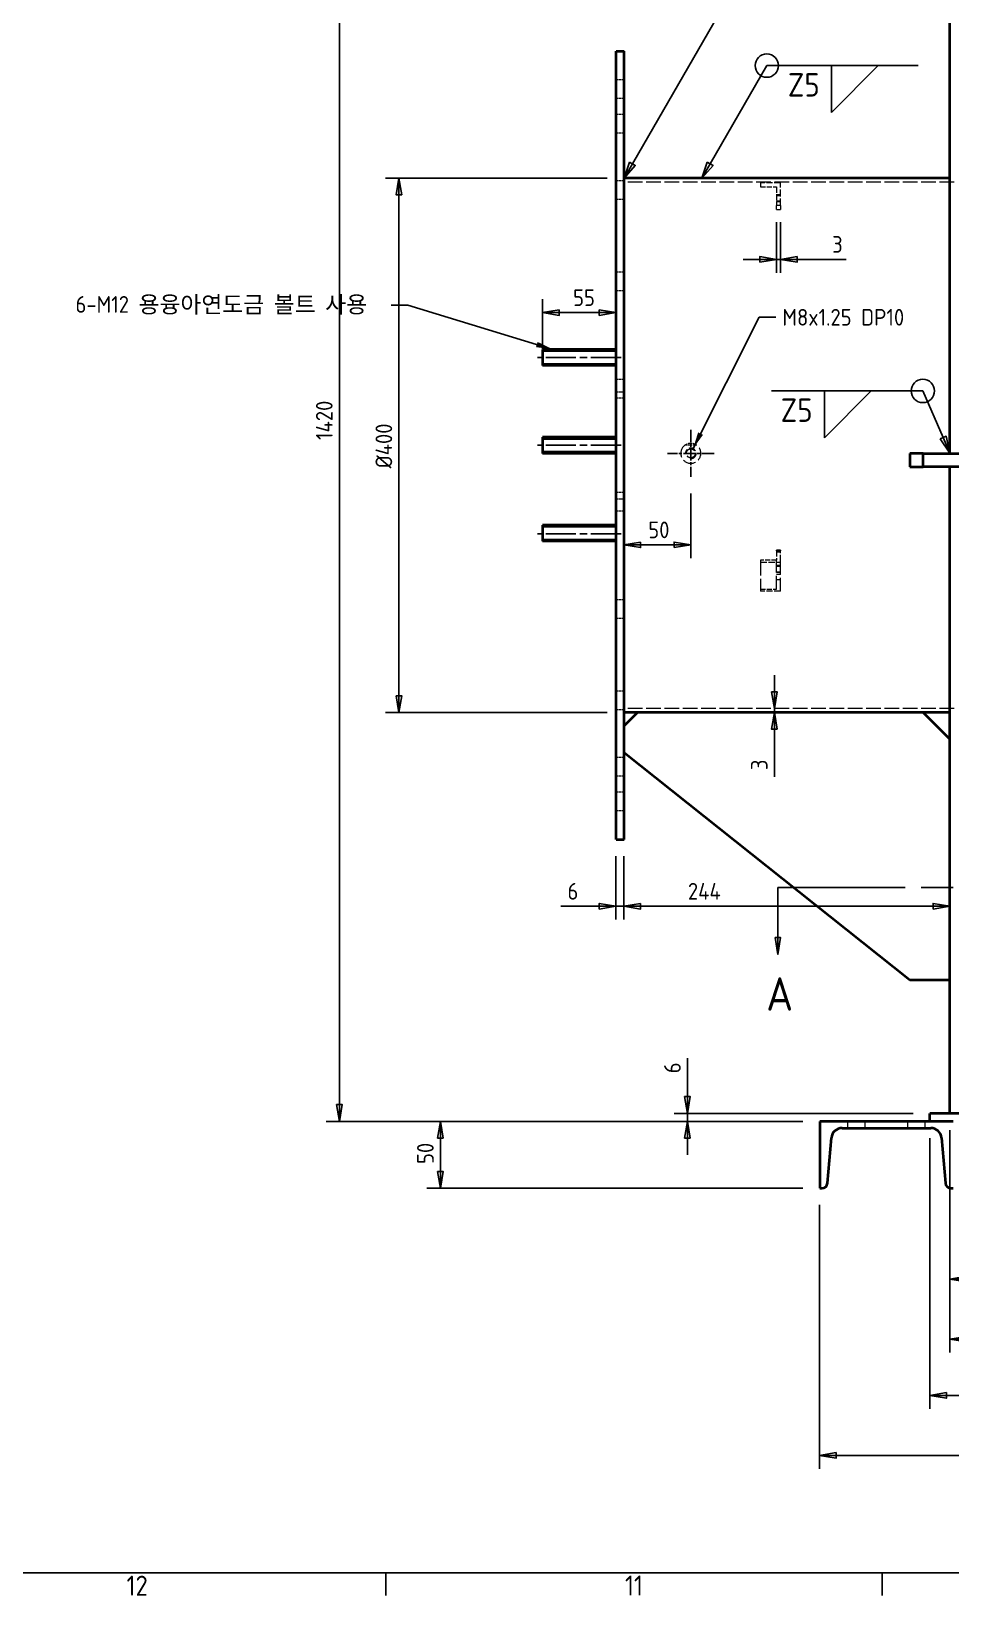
# Model space of a CAD drawing. Header units: millimetres. Extents: x 0 to 5945, y 0 to 4205.
# Drawn here: x 1592 to 2281, y 83 to 1254 of the extents above; entities that cross this region are included whole.
import ezdxf

# ---------------------------------------------------------------- set-up
doc = ezdxf.new("R2010")
doc.units = ezdxf.units.MM
doc.header["$LTSCALE"] = 5
for name, pattern in [('CHAIN', [0.3543, 0.2362, -0.0295, 0.0591, -0.0295]), ('DASHED', [0.2067, 0.1654, -0.0413]), ('DOUBLE_DASH_CHAIN', [1.2403, 0.6614, -0.0827, 0.1654, -0.0827, 0.1654, -0.0827])]:
    doc.linetypes.add(name, pattern=pattern)
doc.layers.get('0').update_dxf_attribs({"color": 3, "lineweight": 25})
for name, color, linetype, lineweight in [('가려진 것(ISO)', 2, 'DASHED', 18), ('가려진 좁은 것(ISO)', 2, 'DASHED', 18), ('가시적인 것(ISO)', 3, 'Continuous', 40), ('가시적인 좁은 것(ISO)', 3, 'Continuous', 35), ('경계(ISO)', 7, 'Continuous', 25), ('기호(ISO)', 5, 'Continuous', 25), ('단면선(ISO)', 7, 'CHAIN', 25), ('중심 표식(ISO)', 1, 'Continuous', 25), ('중심선(ISO)', 1, 'Continuous', 25), ('치수(ISO)', 2, 'Continuous', 25)]:
    doc.layers.add(name, color=color, linetype=linetype, lineweight=lineweight)
doc.styles.add('문자 텍스트_M2B', font='isocp.shx')
doc.styles.add('부품번호텍스트_PSTEK_POSCO', font='isocp.shx')
doc.styles.add('치수 텍스트_PSTEK_POSCO', font='isocp.shx')
doc.styles.add('표면거칠기 텍스트_PSTEK_POSCO', font='isocp.shx')
doc.dimstyles.new('치수_PSTEK_POSCO', dxfattribs={"dimscale": 5, "dimtxt": 2.5, "dimasz": 2.5, "dimexe": 2, "dimexo": 2.5, "dimgap": 1, "dimtad": 1, "dimrnd": 1e-08, "dimdsep": 46, "dimtxsty": '치수 텍스트_PSTEK_POSCO', "dimblk": 'Filled-1', "dimcen": 0.09, "dimdle": 10, "dimclrd": 7, "dimclre": 7, "dimclrt": 2, "dimadec": 1, "dimazin": 2, "dimtfac": 1, "dimtmove": 0, "dimatfit": 3, "dimfxl": 0, "dimtolj": 1, "dimlwd": -1, "dimlwe": -1, "dimarcsym": 0})
doc.dimstyles.new('치수_PSTEK_POSCO$7', dxfattribs={"dimscale": 5, "dimtxt": 2.5, "dimasz": 2.5, "dimexe": 2, "dimexo": 2.5, "dimgap": 1, "dimtad": 1, "dimrnd": 1e-08, "dimdsep": 46, "dimtxsty": '치수 텍스트_PSTEK_POSCO', "dimblk": 'Filled-1', "dimcen": 0.09, "dimdle": 10, "dimclrd": 7, "dimclre": 7, "dimclrt": 2, "dimadec": 1, "dimazin": 2, "dimtfac": 1, "dimtmove": 0, "dimatfit": 3, "dimfxl": 0, "dimtolj": 1, "dimlwd": -1, "dimlwe": -1, "dimarcsym": 0})

# ---------------------------------------------------------------- blocks, each defined once
blk = doc.blocks.new('경계 Default Border')
at = {"layer": '경계(ISO)'}
for p, q in [((371.56, 20), (371.56, 16.6)), ((445.88, 20), (445.88, 16.6))]:
    blk.add_line(p, q, dxfattribs=at)
at = {"layer": '경계(ISO)', "flags": 128}
blk.add_lwpolyline([(20, 20), (20, 821), (1169, 821), (1169, 20), (20, 20)], dxfattribs=at)
at = {"layer": '경계(ISO)', "color": 2, "char_height": 3, "attachment_point": 7, "style": '문자 텍스트_M2B'}
for s, insert in [('12', (332.72, 16.57)), ('11', (407.37, 16.6))]:
    blk.add_mtext(s, dxfattribs=dict(at, insert=insert))
blk = doc.blocks.new('2dTransSection0')
at = {"layer": '단면선(ISO)', "linetype": 'DOUBLE_DASH_CHAIN', "ltscale": 5.769009}
blk.add_line((430.27, 122.58), (655.86, 122.58), dxfattribs=at)
at = {"layer": '단면선(ISO)', "linetype": 'Continuous'}
for p, q in [((430.27, 122.58), (434.05, 122.58)), ((430.27, 122.58), (430.27, 115.08)), ((652.08, 122.58), (655.86, 122.58)), ((655.86, 122.58), (655.86, 115.47)), ((429.87, 115.08), (430.27, 112.58)), ((430.67, 115.08), (429.87, 115.08)), ((430.27, 115.08), (430.27, 112.58)), ((430.27, 112.58), (430.67, 115.08)), ((655.46, 115.47), (655.86, 112.97)), ((656.26, 115.47), (655.46, 115.47)), ((655.86, 115.47), (655.86, 112.97)), ((655.86, 112.97), (656.26, 115.47))]:
    blk.add_line(p, q, dxfattribs=at)
at = {"layer": '단면선(ISO)', "linetype": 'Continuous', "flags": 128}
for points in [[(429.87, 115.08), (430.27, 112.58), (430.67, 115.08), (429.87, 115.08)], [(655.46, 115.47), (655.86, 112.97), (656.26, 115.47), (655.46, 115.47)]]:
    blk.add_lwpolyline(points, dxfattribs=at)
at = {"layer": '단면선(ISO)'}
for points in [[(429.87, 115.08), (430.27, 112.58), (430.67, 115.08), (429.87, 115.08)], [(655.46, 115.47), (655.86, 112.97), (656.26, 115.47), (655.46, 115.47)]]:
    blk.add_solid(points, dxfattribs=at)
at = {"layer": '단면선(ISO)', "char_height": 5, "attachment_point": 7, "style": '부품번호텍스트_PSTEK_POSCO'}
for insert in [(428.52, 104.14), (654.14, 104.64)]:
    blk.add_mtext('A', dxfattribs=dict(at, insert=insert))
blk = doc.blocks.new('Filled-1')
at = {"color": 0}
for p, q in [((0, 0), (-1, 0.167)), ((-1, 0.167), (-1, -0.167)), ((-1, 0), (0, 0)), ((-1, -0.167), (0, 0))]:
    blk.add_line(p, q, dxfattribs=at)
at = {"color": 0, "flags": 128}
blk.add_lwpolyline([(-1, -0.167), (0, 0), (-1, 0.167), (-1, -0.167)], dxfattribs=at)
at = {"color": 0}
blk.add_solid([(-1, -0.167), (0, 0), (-1, 0.167), (-1, -0.167)], dxfattribs=at)
blk = doc.blocks.new('*D24')
at = {"layer": 'Defpoints', "color": 0, "transparency": 16777216}
for p in [(2402.6, 503.4), (2280.1, 443.9), (2402.6, 319.9)]:
    blk.add_point(p, dxfattribs=at)
at = {"layer": '치수(ISO)', "color": 7, "transparency": 16777216}
for p, q in [((2402.6, 490.9), (2402.6, 309.9)), ((2280.1, 431.4), (2280.1, 309.9)), ((2292.6, 319.9), (2390.1, 319.9))]:
    blk.add_line(p, q, dxfattribs=at)
at = {"layer": '치수(ISO)', "color": 7, "transparency": 16777216, "xscale": 12.5, "yscale": 12.5, "zscale": 12.5, "rotation": 180}
blk.add_blockref('Filled-1', (2280.1, 319.9), dxfattribs=at)
at = {"layer": '치수(ISO)', "color": 7, "transparency": 16777216, "xscale": 12.5, "yscale": 12.5, "zscale": 12.5}
blk.add_blockref('Filled-1', (2402.6, 319.9), dxfattribs=at)
at = {"layer": '치수(ISO)', "color": 2, "transparency": 16777216, "insert": (2324.9, 331.1), "char_height": 12.5, "attachment_point": 4, "style": '치수 텍스트_PSTEK_POSCO'}
blk.add_mtext('\\A1;122.5', dxfattribs=at)
blk = doc.blocks.new('*D27')
at = {"layer": 'Defpoints', "color": 0, "transparency": 16777216}
for p in [(1975.1, 1043.2), (1975.1, 1003.7), (2030.1, 1003.7)]:
    blk.add_point(p, dxfattribs=at)
at = {"layer": '치수(ISO)', "color": 7, "transparency": 16777216}
for p, q in [((1975.1, 1016.2), (1975.1, 1053.2)), ((2017.6, 1043.2), (1987.6, 1043.2)), ((2030.1, 1016.2), (2030.1, 1053.2))]:
    blk.add_line(p, q, dxfattribs=at)
at = {"layer": '치수(ISO)', "color": 7, "transparency": 16777216, "xscale": 12.5, "yscale": 12.5, "zscale": 12.5, "rotation": 180}
blk.add_blockref('Filled-1', (1975.1, 1043.2), dxfattribs=at)
at = {"layer": '치수(ISO)', "color": 7, "transparency": 16777216, "xscale": 12.5, "yscale": 12.5, "zscale": 12.5}
blk.add_blockref('Filled-1', (2030.1, 1043.2), dxfattribs=at)
at = {"layer": '치수(ISO)', "color": 2, "transparency": 16777216, "insert": (1998, 1054.4), "char_height": 12.5, "attachment_point": 4, "style": '치수 텍스트_PSTEK_POSCO'}
blk.add_mtext('\\A1;55', dxfattribs=at)
blk = doc.blocks.new('*D28')
at = {"layer": 'Defpoints', "color": 0, "transparency": 16777216}
for p in [(2030.1, 648.9), (2036.1, 648.9), (2036.1, 598.9)]:
    blk.add_point(p, dxfattribs=at)
at = {"layer": '치수(ISO)', "color": 7, "transparency": 16777216}
for p, q in [((2030.1, 636.4), (2030.1, 588.9)), ((2036.1, 636.4), (2036.1, 588.9)), ((2017.6, 598.9), (1988.8, 598.9)), ((2036.1, 598.9), (2030.1, 598.9)), ((2048.6, 598.9), (2061.1, 598.9))]:
    blk.add_line(p, q, dxfattribs=at)
at = {"layer": '치수(ISO)', "color": 7, "transparency": 16777216, "xscale": 12.5, "yscale": 12.5, "zscale": 12.5}
blk.add_blockref('Filled-1', (2030.1, 598.9), dxfattribs=at)
at = {"layer": '치수(ISO)', "color": 7, "transparency": 16777216, "xscale": 12.5, "yscale": 12.5, "zscale": 12.5, "rotation": 180}
blk.add_blockref('Filled-1', (2036.1, 598.9), dxfattribs=at)
at = {"layer": '치수(ISO)', "color": 2, "transparency": 16777216, "insert": (1993.8, 610.1), "char_height": 12.5, "attachment_point": 4, "style": '치수 텍스트_PSTEK_POSCO'}
blk.add_mtext('\\A1;6', dxfattribs=at)
blk = doc.blocks.new('*D29')
at = {"layer": 'Defpoints', "color": 0, "transparency": 16777216}
for p in [(2280.1, 927.9), (2036.1, 648.9), (2280.1, 598.9)]:
    blk.add_point(p, dxfattribs=at)
at = {"layer": '치수(ISO)', "color": 7, "transparency": 16777216}
for p, q in [((2036.1, 636.4), (2036.1, 588.9)), ((2048.6, 598.9), (2267.6, 598.9))]:
    blk.add_line(p, q, dxfattribs=at)
at = {"layer": '치수(ISO)', "color": 7, "transparency": 16777216, "xscale": 12.5, "yscale": 12.5, "zscale": 12.5, "rotation": 180}
blk.add_blockref('Filled-1', (2036.1, 598.9), dxfattribs=at)
at = {"layer": '치수(ISO)', "color": 7, "transparency": 16777216, "xscale": 12.5, "yscale": 12.5, "zscale": 12.5}
blk.add_blockref('Filled-1', (2280.1, 598.9), dxfattribs=at)
at = {"layer": '치수(ISO)', "color": 2, "transparency": 16777216, "insert": (2084, 610.1), "char_height": 12.5, "attachment_point": 4, "style": '치수 텍스트_PSTEK_POSCO'}
blk.add_mtext('\\A1;244', dxfattribs=at)
blk = doc.blocks.new('*D34')
at = {"layer": 'Defpoints', "color": 0, "transparency": 16777216}
for p in [(2123.9, 746.9), (2148.7, 743.9), (2158.1, 743.9)]:
    blk.add_point(p, dxfattribs=at)
at = {"layer": '치수(ISO)', "color": 7, "transparency": 16777216}
for p, q in [((2148.7, 759.4), (2148.7, 771.9)), ((2148.7, 746.9), (2148.7, 743.9)), ((2148.7, 731.4), (2148.7, 695.8))]:
    blk.add_line(p, q, dxfattribs=at)
at = {"layer": '치수(ISO)', "color": 7, "transparency": 16777216, "xscale": 12.5, "yscale": 12.5, "zscale": 12.5}
for p, rotation in [((2148.7, 746.9), 270), ((2148.7, 743.9), 90)]:
    blk.add_blockref('Filled-1', p, dxfattribs=dict(at, rotation=rotation))
at = {"layer": '치수(ISO)', "color": 2, "transparency": 16777216, "insert": (2137.4, 700.8), "char_height": 12.5, "attachment_point": 4, "rotation": 90, "style": '치수 텍스트_PSTEK_POSCO'}
blk.add_mtext('\\A1;3', dxfattribs=at)
blk = doc.blocks.new('*D36')
at = {"layer": 'Defpoints', "color": 0, "transparency": 16777216}
for p in [(2083.6, 443.9), (2182.6, 437.9), (2265.1, 443.9)]:
    blk.add_point(p, dxfattribs=at)
at = {"layer": '치수(ISO)', "color": 7, "transparency": 16777216}
for p, q in [((2083.6, 456.4), (2083.6, 485.3)), ((2252.6, 443.9), (2073.6, 443.9)), ((2170.1, 437.9), (2073.6, 437.9)), ((2083.6, 437.9), (2083.6, 443.9)), ((2083.6, 425.4), (2083.6, 412.9))]:
    blk.add_line(p, q, dxfattribs=at)
at = {"layer": '치수(ISO)', "color": 7, "transparency": 16777216, "xscale": 12.5, "yscale": 12.5, "zscale": 12.5}
for p, rotation in [((2083.6, 443.9), 270), ((2083.6, 437.9), 90)]:
    blk.add_blockref('Filled-1', p, dxfattribs=dict(at, rotation=rotation))
at = {"layer": '치수(ISO)', "color": 2, "transparency": 16777216, "insert": (2072.4, 473.9), "char_height": 12.5, "attachment_point": 4, "rotation": 90, "style": '치수 텍스트_PSTEK_POSCO'}
blk.add_mtext('\\A1;6', dxfattribs=at)
blk = doc.blocks.new('*D39')
at = {"layer": 'Defpoints', "color": 0, "transparency": 16777216}
for p in [(2036.1, 1143.9), (1867.6, 743.9), (2036.1, 743.9)]:
    blk.add_point(p, dxfattribs=at)
at = {"layer": '치수(ISO)', "color": 7, "transparency": 16777216}
for p, q in [((2023.6, 1143.9), (1857.6, 1143.9)), ((1867.6, 1131.4), (1867.6, 756.4)), ((2023.6, 743.9), (1857.6, 743.9))]:
    blk.add_line(p, q, dxfattribs=at)
at = {"layer": '치수(ISO)', "color": 7, "transparency": 16777216, "xscale": 12.5, "yscale": 12.5, "zscale": 12.5}
for p, rotation in [((1867.6, 1143.9), 90), ((1867.6, 743.9), 270)]:
    blk.add_blockref('Filled-1', p, dxfattribs=dict(at, rotation=rotation))
at = {"layer": '치수(ISO)', "color": 2, "transparency": 16777216, "insert": (1856.3, 926.7), "char_height": 12.5, "attachment_point": 4, "rotation": 90, "style": '치수 텍스트_PSTEK_POSCO'}
blk.add_mtext('\\A1;Ø400', dxfattribs=at)
blk = doc.blocks.new('용접 기호 식별자4')
at = {"layer": '기호(ISO)', "color": 7}
for p, q in [((451.98, 196.92), (429.3, 196.92)), ((455.03, 189.93), (451.98, 196.92)), ((455.49, 190.13), (454.57, 189.73)), ((454.57, 189.73), (456.03, 187.63)), ((455.03, 189.93), (456.03, 187.63)), ((456.03, 187.63), (455.49, 190.13)), ((456.03, 189.63), (456.03, 188.08))]:
    blk.add_line(p, q, dxfattribs=at)
at = {"layer": '기호(ISO)'}
for p, q in [((437.23, 196.92), (444.23, 196.92)), ((444.23, 196.92), (437.23, 189.92)), ((437.23, 189.92), (437.23, 196.92))]:
    blk.add_line(p, q, dxfattribs=at)
at = {"layer": '기호(ISO)', "color": 7, "flags": 128}
blk.add_lwpolyline([(454.57, 189.73), (456.03, 187.63), (455.49, 190.13), (454.57, 189.73)], dxfattribs=at)
at = {"layer": '기호(ISO)'}
blk.add_circle((451.98, 196.92), 1.75, dxfattribs=at)
at = {"layer": '기호(ISO)', "color": 7}
blk.add_solid([(454.57, 189.73), (456.03, 187.63), (455.49, 190.13), (454.57, 189.73)], dxfattribs=at)
at = {"layer": '기호(ISO)', "color": 7, "insert": (430.69, 192.29), "char_height": 3.5, "attachment_point": 7, "style": '표면거칠기 텍스트_PSTEK_POSCO'}
blk.add_mtext('Z5', dxfattribs=at)
blk = doc.blocks.new('용접 기호 식별자5')
at = {"layer": '기호(ISO)', "color": 7}
for p, q in [((408.48, 230.94), (425.33, 260.13)), ((425.33, 260.13), (448.01, 260.13)), ((408.05, 231.19), (407.23, 228.78)), ((408.48, 230.94), (407.23, 228.78)), ((407.23, 228.78), (408.91, 230.69)), ((408.91, 230.69), (408.05, 231.19))]:
    blk.add_line(p, q, dxfattribs=at)
at = {"layer": '기호(ISO)'}
for p, q in [((435.01, 260.13), (442.01, 260.13)), ((442.01, 260.13), (435.01, 253.13)), ((435.01, 253.13), (435.01, 260.13))]:
    blk.add_line(p, q, dxfattribs=at)
at = {"layer": '기호(ISO)', "color": 7, "flags": 128}
blk.add_lwpolyline([(408.05, 231.19), (407.23, 228.78), (408.91, 230.69), (408.05, 231.19)], dxfattribs=at)
at = {"layer": '기호(ISO)'}
blk.add_circle((425.33, 260.13), 1.75, dxfattribs=at)
at = {"layer": '기호(ISO)', "color": 7}
blk.add_solid([(408.05, 231.19), (407.23, 228.78), (408.91, 230.69), (408.05, 231.19)], dxfattribs=at)
at = {"layer": '기호(ISO)', "color": 7, "insert": (428.48, 255.5), "char_height": 3.5, "attachment_point": 7, "style": '표면거칠기 텍스트_PSTEK_POSCO'}
blk.add_mtext('Z5', dxfattribs=at)
blk = doc.blocks.new('*D53')
at = {"layer": 'Defpoints', "color": 0, "transparency": 16777216}
for p in [(1823, 1857.9), (2243.1, 1857.9), (2182.6, 437.9)]:
    blk.add_point(p, dxfattribs=at)
at = {"layer": '치수(ISO)', "color": 7, "transparency": 16777216}
for p, q in [((2230.6, 1857.9), (1813, 1857.9)), ((1823, 450.4), (1823, 1845.4)), ((2170.1, 437.9), (1813, 437.9))]:
    blk.add_line(p, q, dxfattribs=at)
at = {"layer": '치수(ISO)', "color": 7, "transparency": 16777216, "xscale": 12.5, "yscale": 12.5, "zscale": 12.5}
for p, rotation in [((1823, 1857.9), 90), ((1823, 437.9), 270)]:
    blk.add_blockref('Filled-1', p, dxfattribs=dict(at, rotation=rotation))
at = {"layer": '치수(ISO)', "color": 2, "transparency": 16777216, "insert": (1811.7, 947.9), "char_height": 12.5, "attachment_point": 4, "rotation": 90, "style": '치수 텍스트_PSTEK_POSCO'}
blk.add_mtext('\\A1;1420', dxfattribs=at)
blk = doc.blocks.new('*D79')
at = {"layer": 'Defpoints', "color": 0, "transparency": 16777216}
for p in [(2280.1, 443.9), (3005.1, 443.9), (3005.1, 274.9)]:
    blk.add_point(p, dxfattribs=at)
at = {"layer": '치수(ISO)', "color": 7, "transparency": 16777216}
for p, q in [((2280.1, 431.4), (2280.1, 264.9)), ((3005.1, 431.4), (3005.1, 264.9)), ((2292.6, 274.9), (2992.6, 274.9))]:
    blk.add_line(p, q, dxfattribs=at)
at = {"layer": '치수(ISO)', "color": 7, "transparency": 16777216, "xscale": 12.5, "yscale": 12.5, "zscale": 12.5, "rotation": 180}
blk.add_blockref('Filled-1', (2280.1, 274.9), dxfattribs=at)
at = {"layer": '치수(ISO)', "color": 7, "transparency": 16777216, "xscale": 12.5, "yscale": 12.5, "zscale": 12.5}
blk.add_blockref('Filled-1', (3005.1, 274.9), dxfattribs=at)
at = {"layer": '치수(ISO)', "color": 2, "transparency": 16777216, "insert": (2614, 286.1), "char_height": 12.5, "attachment_point": 4, "style": '치수 텍스트_PSTEK_POSCO'}
blk.add_mtext('\\A1;725', dxfattribs=at)
blk = doc.blocks.new('*D92')
at = {"layer": 'Defpoints', "color": 0, "transparency": 16777216}
for p in [(2182.6, 387.9), (3102.6, 387.9), (3102.6, 187.9)]:
    blk.add_point(p, dxfattribs=at)
at = {"layer": '치수(ISO)', "color": 7, "transparency": 16777216}
for p, q in [((2182.6, 375.4), (2182.6, 177.9)), ((3102.6, 375.4), (3102.6, 177.9)), ((2195.1, 187.9), (3090.1, 187.9))]:
    blk.add_line(p, q, dxfattribs=at)
at = {"layer": '치수(ISO)', "color": 7, "transparency": 16777216, "xscale": 12.5, "yscale": 12.5, "zscale": 12.5, "rotation": 180}
blk.add_blockref('Filled-1', (2182.6, 187.9), dxfattribs=at)
at = {"layer": '치수(ISO)', "color": 7, "transparency": 16777216, "xscale": 12.5, "yscale": 12.5, "zscale": 12.5}
blk.add_blockref('Filled-1', (3102.6, 187.9), dxfattribs=at)
at = {"layer": '치수(ISO)', "color": 2, "transparency": 16777216, "insert": (2631.1, 199.2), "char_height": 12.5, "attachment_point": 4, "style": '치수 텍스트_PSTEK_POSCO'}
blk.add_mtext('\\A1;920', dxfattribs=at)
blk = doc.blocks.new('*D93')
at = {"layer": 'Defpoints', "color": 0, "transparency": 16777216}
for p in [(1898.6, 437.9), (2182.6, 437.9), (2182.6, 387.9)]:
    blk.add_point(p, dxfattribs=at)
at = {"layer": '치수(ISO)', "color": 7, "transparency": 16777216}
for p, q in [((2170.1, 437.9), (1888.6, 437.9)), ((1898.6, 400.4), (1898.6, 425.4)), ((2170.1, 387.9), (1888.6, 387.9))]:
    blk.add_line(p, q, dxfattribs=at)
at = {"layer": '치수(ISO)', "color": 7, "transparency": 16777216, "xscale": 12.5, "yscale": 12.5, "zscale": 12.5}
for p, rotation in [((1898.6, 437.9), 90), ((1898.6, 387.9), 270)]:
    blk.add_blockref('Filled-1', p, dxfattribs=dict(at, rotation=rotation))
at = {"layer": '치수(ISO)', "color": 2, "transparency": 16777216, "insert": (1887.4, 406), "char_height": 12.5, "attachment_point": 4, "rotation": 90, "style": '치수 텍스트_PSTEK_POSCO'}
blk.add_mtext('\\A1;50', dxfattribs=at)
blk = doc.blocks.new('*D206')
at = {"layer": 'Defpoints', "color": 0, "transparency": 16777216}
for p in [(2265.1, 437.9), (3020.1, 437.9), (3020.1, 232.8)]:
    blk.add_point(p, dxfattribs=at)
at = {"layer": '치수(ISO)', "color": 7, "transparency": 16777216}
for p, q in [((2265.1, 425.4), (2265.1, 222.8)), ((3020.1, 425.4), (3020.1, 222.8)), ((2277.6, 232.8), (3007.6, 232.8))]:
    blk.add_line(p, q, dxfattribs=at)
at = {"layer": '치수(ISO)', "color": 7, "transparency": 16777216, "xscale": 12.5, "yscale": 12.5, "zscale": 12.5, "rotation": 180}
blk.add_blockref('Filled-1', (2265.1, 232.8), dxfattribs=at)
at = {"layer": '치수(ISO)', "color": 7, "transparency": 16777216, "xscale": 12.5, "yscale": 12.5, "zscale": 12.5}
blk.add_blockref('Filled-1', (3020.1, 232.8), dxfattribs=at)
at = {"layer": '치수(ISO)', "color": 2, "transparency": 16777216, "insert": (2616.1, 244.1), "char_height": 12.5, "attachment_point": 4, "style": '치수 텍스트_PSTEK_POSCO'}
blk.add_mtext('\\A1;755', dxfattribs=at)
blk = doc.blocks.new('용접 기호 식별자11')
at = {"layer": '기호(ISO)', "color": 7}
for p, q in [((420.14, 230.94), (428.61, 245.62)), ((428.61, 245.62), (451.29, 245.62)), ((419.7, 231.19), (418.89, 228.78)), ((420.14, 230.94), (418.89, 228.78)), ((418.89, 228.78), (420.57, 230.69)), ((420.57, 230.69), (419.7, 231.19))]:
    blk.add_line(p, q, dxfattribs=at)
at = {"layer": '기호(ISO)'}
for p, q in [((438.29, 245.62), (445.29, 245.62)), ((445.29, 245.62), (438.29, 238.62)), ((438.29, 238.62), (438.29, 245.62))]:
    blk.add_line(p, q, dxfattribs=at)
at = {"layer": '기호(ISO)', "color": 7, "flags": 128}
blk.add_lwpolyline([(419.7, 231.19), (418.89, 228.78), (420.57, 230.69), (419.7, 231.19)], dxfattribs=at)
at = {"layer": '기호(ISO)'}
blk.add_circle((428.61, 245.62), 1.75, dxfattribs=at)
at = {"layer": '기호(ISO)', "color": 7}
blk.add_solid([(419.7, 231.19), (418.89, 228.78), (420.57, 230.69), (419.7, 231.19)], dxfattribs=at)
at = {"layer": '기호(ISO)', "color": 7, "insert": (431.76, 240.99), "char_height": 3.5, "attachment_point": 7, "style": '표면거칠기 텍스트_PSTEK_POSCO'}
blk.add_mtext('Z5', dxfattribs=at)
blk = doc.blocks.new('*D224')
at = {"layer": 'Defpoints', "color": 0, "transparency": 16777216}
for p in [(2086.1, 920.4), (2036.1, 869.4), (2086.1, 869.4)]:
    blk.add_point(p, dxfattribs=at)
at = {"layer": '치수(ISO)', "color": 7, "transparency": 16777216}
for p, q in [((2086.1, 907.9), (2086.1, 859.4)), ((2048.6, 869.4), (2073.6, 869.4))]:
    blk.add_line(p, q, dxfattribs=at)
at = {"layer": '치수(ISO)', "color": 7, "transparency": 16777216, "xscale": 12.5, "yscale": 12.5, "zscale": 12.5, "rotation": 180}
blk.add_blockref('Filled-1', (2036.1, 869.4), dxfattribs=at)
at = {"layer": '치수(ISO)', "color": 7, "transparency": 16777216, "xscale": 12.5, "yscale": 12.5, "zscale": 12.5}
blk.add_blockref('Filled-1', (2086.1, 869.4), dxfattribs=at)
at = {"layer": '치수(ISO)', "color": 2, "transparency": 16777216, "insert": (2054.3, 880.6), "char_height": 12.5, "attachment_point": 4, "style": '치수 텍스트_PSTEK_POSCO'}
blk.add_mtext('\\A1;50', dxfattribs=at)
blk = doc.blocks.new('*D228')
at = {"layer": 'Defpoints', "color": 0, "transparency": 16777216}
for p in [(2150.3, 1123.4), (2153.3, 1123.4), (2153.3, 1083.1)]:
    blk.add_point(p, dxfattribs=at)
at = {"layer": '치수(ISO)', "color": 7, "transparency": 16777216}
for p, q in [((2150.3, 1110.9), (2150.3, 1073.1)), ((2153.3, 1110.9), (2153.3, 1073.1)), ((2137.8, 1083.1), (2125.3, 1083.1)), ((2150.3, 1083.1), (2153.3, 1083.1)), ((2165.8, 1083.1), (2202.5, 1083.1))]:
    blk.add_line(p, q, dxfattribs=at)
at = {"layer": '치수(ISO)', "color": 7, "transparency": 16777216, "xscale": 12.5, "yscale": 12.5, "zscale": 12.5}
blk.add_blockref('Filled-1', (2150.3, 1083.1), dxfattribs=at)
at = {"layer": '치수(ISO)', "color": 7, "transparency": 16777216, "xscale": 12.5, "yscale": 12.5, "zscale": 12.5, "rotation": 180}
blk.add_blockref('Filled-1', (2153.3, 1083.1), dxfattribs=at)
at = {"layer": '치수(ISO)', "color": 2, "transparency": 16777216, "insert": (2192, 1094.3), "char_height": 12.5, "attachment_point": 4, "style": '치수 텍스트_PSTEK_POSCO'}
blk.add_mtext('\\A1;3', dxfattribs=at)

msp = doc.modelspace()

# ---------------------------------------------------------------- linework, layer by layer
at = {"layer": '가려진 것(ISO)', "ltscale": 2.285536}
for p, q in [((2036.1439, 1217.5723), (2030.1439, 1217.5723)), ((2036.1439, 1203.5723), (2030.1439, 1203.5723)), ((2036.1439, 1191.4682), (2030.1439, 1191.4682)), ((2036.1439, 1177.4682), (2030.1439, 1177.4682)), ((2036.1439, 1141.8153), (2030.1439, 1141.8153)), ((2036.1439, 1127.8153), (2030.1439, 1127.8153)), ((2036.1439, 1073.4739), (2030.1439, 1073.4739)), ((2036.1439, 1059.4739), (2030.1439, 1059.4739)), ((2036.1439, 993.1338), (2030.1439, 993.1338)), ((2030.1439, 983.8965), (2036.1439, 983.8965)), ((2036.1439, 979.1338), (2030.1439, 979.1338)), ((2036.1439, 908.6591), (2030.1439, 908.6591)), ((2030.1439, 903.8965), (2036.1439, 903.8965)), ((2036.1439, 894.6591), (2030.1439, 894.6591)), ((2036.1439, 828.319), (2030.1439, 828.319)), ((2036.1439, 814.319), (2030.1439, 814.319)), ((2036.1439, 759.9776), (2030.1439, 759.9776)), ((2036.1439, 745.9776), (2030.1439, 745.9776)), ((2036.1439, 710.3247), (2030.1439, 710.3247)), ((2036.1439, 696.3247), (2030.1439, 696.3247)), ((2036.1439, 684.2206), (2030.1439, 684.2206)), ((2036.1439, 670.2206), (2030.1439, 670.2206))]:
    msp.add_line(p, q, dxfattribs=at)
at = {"layer": '가려진 것(ISO)', "ltscale": 13.288179}
for p, q in [((2283.3439, 1140.8965), (2036.1439, 1140.8965)), ((2283.3439, 746.8965), (2036.1439, 746.8965))]:
    msp.add_line(p, q, dxfattribs=at)
at = {"layer": '가려진 것(ISO)', "ltscale": 5.71399}
for p, q in [((2153.3439, 1140.3965), (2138.3439, 1140.3965)), ((2138.3439, 856.4718), (2153.3439, 856.4718)), ((2153.3439, 834.8211), (2138.3439, 834.8211))]:
    msp.add_line(p, q, dxfattribs=at)
at = {"layer": '가려진 것(ISO)', "ltscale": 1.142718}
for p, q in [((2138.3439, 1140.3965), (2138.3439, 1137.3965)), ((2153.3439, 1131.3965), (2150.3439, 1131.3965)), ((2150.3439, 1130.9635), (2153.3439, 1130.9635)), ((2150.3439, 1126.8295), (2153.3439, 1126.8295)), ((2150.3439, 1126.3965), (2153.3439, 1126.3965)), ((2150.3439, 1120.3965), (2153.3439, 1120.3965)), ((2138.3439, 857.9718), (2138.3439, 856.4718)), ((2153.3439, 865.3737), (2150.3439, 865.3737)), ((2153.3439, 853.8965), (2150.3439, 853.8965)), ((2150.3439, 853.4635), (2153.3439, 853.4635)), ((2150.3439, 849.3295), (2153.3439, 849.3295)), ((2150.3439, 848.8965), (2153.3439, 848.8965))]:
    msp.add_line(p, q, dxfattribs=at)
at = {"layer": '가려진 것(ISO)', "ltscale": 4.571172}
for p, q in [((2138.3439, 1137.3965), (2150.3439, 1137.3965)), ((2150.3439, 857.9718), (2138.3439, 857.9718)), ((2138.3439, 836.3211), (2150.3439, 836.3211))]:
    msp.add_line(p, q, dxfattribs=at)
at = {"layer": '가려진 것(ISO)', "ltscale": 5.33305}
for p, q in [((2150.3439, 1137.3965), (2150.3439, 1123.3965)), ((2150.3439, 864.9718), (2150.3439, 857.9718))]:
    msp.add_line(p, q, dxfattribs=at)
at = {"layer": '가려진 것(ISO)', "ltscale": 6.475868}
for p, q in [((2153.3439, 1123.3965), (2153.3439, 1140.3965)), ((2153.3439, 856.4718), (2153.3439, 864.9718))]:
    msp.add_line(p, q, dxfattribs=at)
at = {"layer": '가려진 것(ISO)', "ltscale": 1.795034}
for p, q in [((2150.3439, 1120.3965), (2150.3439, 1123.3965)), ((2153.3439, 1123.3965), (2153.3439, 1120.3965))]:
    msp.add_line(p, q, dxfattribs=at)
at = {"layer": '가려진 것(ISO)', "ltscale": 3.428354}
msp.add_line((2090.6439, 943.8965), (2081.6439, 943.8965), dxfattribs=at)
at = {"layer": '가려진 것(ISO)', "ltscale": 12.094824}
for p, q in [((2138.3439, 856.4718), (2138.3439, 834.8211)), ((2150.3439, 836.3211), (2150.3439, 857.9718)), ((2153.3439, 834.8211), (2153.3439, 856.4718))]:
    msp.add_line(p, q, dxfattribs=at)
at = {"layer": '가려진 것(ISO)', "ltscale": 0.598278}
for p, q in [((2150.3439, 864.9718), (2150.3439, 865.3737)), ((2153.3439, 865.3737), (2153.3439, 864.9718))]:
    msp.add_line(p, q, dxfattribs=at)
at = {"layer": '가려진 것(ISO)', "ltscale": 1.904597}
for p, q in [((2203.6439, 432.8965), (2203.6439, 437.8965)), ((2216.6439, 432.8965), (2216.6439, 437.8965)), ((2248.6439, 432.8965), (2248.6439, 437.8965)), ((2261.6439, 432.8965), (2261.6439, 437.8965))]:
    msp.add_line(p, q, dxfattribs=at)
at = {"layer": '가려진 것(ISO)', "ltscale": 10.102645}
msp.add_circle((2086.1439, 937.8965), 3.3235, dxfattribs=at)
at = {"layer": '가려진 것(ISO)', "ltscale": 12.08559}
msp.add_arc((2086.1439, 937.8965), 7.5, 126.8698976, 53.1301024, dxfattribs=at)
at = {"layer": '가려진 것(ISO)', "ltscale": 3.676923}
msp.add_arc((2086.1439, 937.8965), 7.5, 53.1301024, 126.8698976, dxfattribs=at)
at = {"layer": '가려진 것(ISO)', "ltscale": 7.180437}
msp.add_arc((2086.1439, 937.8965), 4, 280, 190, dxfattribs=at)
at = {"layer": '가려진 좁은 것(ISO)', "ltscale": 1.142718}
for p, q in [((2153.3439, 1123.3965), (2150.3439, 1123.3965)), ((2150.3439, 864.9718), (2153.3439, 864.9718)), ((2153.3439, 863.8737), (2150.3439, 863.8737)), ((2150.3439, 847.4192), (2153.3439, 847.4192)), ((2153.3439, 843.3211), (2150.3439, 843.3211))]:
    msp.add_line(p, q, dxfattribs=at)
at = {"layer": '가시적인 것(ISO)'}
for p, q in [((2280.1439, 937.8965), (2280.1439, 1377.8965)), ((2030.1439, 648.8965), (2030.1439, 1238.8965)), ((2030.1439, 1238.8965), (2036.1439, 1238.8965)), ((2036.1439, 648.8965), (2036.1439, 1238.8965)), ((2280.1439, 1143.8965), (2036.1439, 1143.8965)), ((1975.1439, 1015.7144), (1975.1439, 1003.7144)), ((2030.1439, 1015.7144), (1975.1439, 1015.7144)), ((2030.1439, 1003.7144), (1975.1439, 1003.7144)), ((1975.1439, 949.8965), (1975.1439, 937.8965)), ((2030.1439, 949.8965), (1975.1439, 949.8965)), ((2030.1439, 937.8965), (1975.1439, 937.8965)), ((2260.1439, 937.8965), (2250.1439, 937.8965)), ((2250.1439, 937.8965), (2250.1439, 927.8965)), ((2260.1439, 927.8965), (2260.1439, 937.8965)), ((2260.1439, 937.8965), (3025.1439, 937.8965)), ((2250.1439, 927.8965), (2260.1439, 927.8965)), ((3025.1439, 927.8965), (2260.1439, 927.8965)), ((2280.1439, 443.8965), (2280.1439, 927.8965)), ((1975.1439, 884.0785), (1975.1439, 872.0785)), ((2030.1439, 884.0785), (1975.1439, 884.0785)), ((2030.1439, 872.0785), (1975.1439, 872.0785)), ((2046.1439, 743.8965), (2036.1439, 733.8965)), ((2046.1439, 743.8965), (2036.1439, 743.8965)), ((2260.1439, 743.8965), (2046.1439, 743.8965)), ((2280.1439, 723.8965), (2260.1439, 743.8965)), ((2280.1439, 743.8965), (2260.1439, 743.8965)), ((2036.1439, 713.8965), (2250.1439, 543.8965)), ((2030.1439, 648.8965), (2036.1439, 648.8965)), ((2250.1439, 543.8965), (2280.1439, 543.8965)), ((2182.6439, 437.8965), (2182.6439, 387.8965)), ((2282.6439, 437.8965), (2182.6439, 437.8965)), ((3020.1439, 443.8965), (2265.1439, 443.8965)), ((2265.1439, 437.8965), (2265.1439, 443.8965)), ((2188.4949, 391.5478), (2191.4735, 425.5937)), ((2199.443, 432.8965), (2265.8447, 432.8965)), ((2273.8143, 425.5937), (2276.7929, 391.5478)), ((2182.6439, 387.8965), (2184.5101, 387.8965)), ((2280.7777, 387.8965), (2282.6439, 387.8965))]:
    msp.add_line(p, q, dxfattribs=at)
for centre, radius, start, end in [((2199.443, 424.8965), 8, 90, 175), ((2265.8447, 424.8965), 8, 5, 90), ((2184.5101, 391.8965), 4, 270, 355), ((2280.7777, 391.8965), 4, 185, 270)]:
    msp.add_arc(centre, radius, start, end, dxfattribs=at)
at = {"layer": '가시적인 좁은 것(ISO)'}
for p, q in [((2030.1439, 1014.6644), (1975.1439, 1014.6644)), ((1975.1439, 1004.7644), (2030.1439, 1004.7644)), ((2030.1439, 948.8465), (1975.1439, 948.8465)), ((1975.1439, 938.9465), (2030.1439, 938.9465)), ((2030.1439, 883.0285), (1975.1439, 883.0285)), ((1975.1439, 873.1285), (2030.1439, 873.1285))]:
    msp.add_line(p, q, dxfattribs=at)
at = {"layer": '중심 표식(ISO)', "linetype": 'CHAIN', "ltscale": 7.778352}
for p, q in [((2086.1439, 955.3965), (2086.1439, 920.3965)), ((2103.6439, 937.8965), (2068.6439, 937.8965))]:
    msp.add_line(p, q, dxfattribs=at)
at = {"layer": '중심선(ISO)', "linetype": 'CHAIN', "ltscale": 19.051651}
for p, q in [((2033.8939, 1009.7144), (1971.3939, 1009.7144)), ((2033.8939, 1009.7144), (1971.3939, 1009.7144)), ((2033.8939, 943.8965), (1971.3939, 943.8965)), ((2033.8939, 877.5535), (1971.3939, 877.5535))]:
    msp.add_line(p, q, dxfattribs=at)

# ---------------------------------------------------------------- block references
at = {"xscale": 5, "yscale": 5, "zscale": 5}
msp.add_blockref('경계 Default Border', (0, 0), dxfattribs=at)
at = {"layer": '기호(ISO)', "xscale": 5, "yscale": 5, "zscale": 5}
for name in ['용접 기호 식별자5', '용접 기호 식별자11', '용접 기호 식별자4']:
    msp.add_blockref(name, (0, 0), dxfattribs=at)
at = {"layer": '단면선(ISO)', "xscale": 5, "yscale": 5, "zscale": 5}
msp.add_blockref('2dTransSection0', (0, 0), dxfattribs=at)

# ---------------------------------------------------------------- texts
at = {"layer": '기호(ISO)', "color": 2, "insert": (1625.4178, 1048.7195), "char_height": 12.5, "width": 231.319109, "attachment_point": 4, "style": '치수 텍스트_PSTEK_POSCO'}
msp.add_mtext('{\\fISOCP|b0|i0;\\H12.5000;6-M12 \\fSystem|b0|i0;\\H12.5000;용융아연도금\\fISOCP|b0|i0;\\H12.5000; \\fSystem|b0|i0;\\H12.5000;볼트\\fISOCP|b0|i0;\\H12.5000; \\fSystem|b0|i0;\\H12.5000;사용\\P}', dxfattribs=at)
at = {"layer": '기호(ISO)', "color": 2, "insert": (2154.7248, 1039.7381), "char_height": 12.5, "width": 108.042313, "attachment_point": 4, "line_spacing_factor": 0.4375, "style": '치수 텍스트_PSTEK_POSCO'}
msp.add_mtext('{M8x1.25 DP10}', dxfattribs=at)

# ---------------------------------------------------------------- dimensions: what is measured, and where the dimension line sits
at = {"layer": '치수(ISO)', "color": 7}
for base, p1, p2, angle, override, picture, middle in [((1822.9924, 1857.8965), (2182.6439, 437.8965), (2243.1439, 1857.8965), 90, {"dimdec": 2, "dimtp": 0, "dimtm": 0, "dimtdec": 2, "dimtofl": 0, "dimatfit": 1}, '*D53', (1822.9924, 962.8965)), ((2153.3439, 1083.0569), (2150.3439, 1123.3965), (2153.3439, 1123.3965), 180, {"dimdec": 2, "dimtp": 0, "dimtm": 0, "dimtdec": 2, "dimtofl": 1, "dimatfit": 1}, '*D228', (2194.7424, 1083.0569)), ((1975.1439, 1043.1905), (2030.1439, 1003.7144), (1975.1439, 1003.7144), 180, {"dimdec": 2, "dimtp": 0, "dimtm": 0, "dimtdec": 2, "dimtofl": 0, "dimatfit": 1}, '*D27', (2005.1439, 1043.1905)), ((2280.1439, 598.8965), (2036.1439, 648.8965), (2280.1439, 927.8965), 180, {"dimdec": 2, "dimblk1": 'Filled-1', "dimsah": 1, "dimse2": 1, "dimtp": 0, "dimtm": 0, "dimtdec": 2, "dimtofl": 0, "dimatfit": 1}, '*D29', (2096.6939, 598.8965)), ((2086.1439, 869.394), (2036.1439, 869.394), (2086.1439, 920.3965), 180, {"dimdec": 2, "dimse1": 1, "dimtp": 0, "dimtm": 0, "dimtdec": 2, "dimtofl": 0, "dimatfit": 1}, '*D224', (2061.1439, 869.394)), ((2148.6603, 743.8965), (2123.858, 746.8965), (2158.1439, 743.8965), 90, {"dimdec": 2, "dimse1": 1, "dimse2": 1, "dimtp": 0, "dimtm": 0, "dimtdec": 2, "dimtofl": 1, "dimatfit": 1}, '*D34', (2148.6603, 703.5633)), ((2036.1439, 598.8965), (2030.1439, 648.8965), (2036.1439, 648.8965), 180, {"dimdec": 2, "dimblk2": 'Filled-1', "dimsah": 1, "dimtp": 0, "dimtm": 0, "dimtdec": 2, "dimtofl": 1, "dimatfit": 1}, '*D28', (1996.9598, 598.8965)), ((2402.6439, 319.8577), (2280.1439, 443.8965), (2402.6439, 503.3965), 180, {"dimdec": 2, "dimblk2": 'Filled-1', "dimsah": 1, "dimtp": 0, "dimtm": 0, "dimtdec": 2, "dimtofl": 0, "dimatfit": 1}, '*D24', (2341.3939, 319.8577)), ((2083.6077, 443.8965), (2182.6439, 437.8965), (2265.1439, 443.8965), 90, {"dimdec": 2, "dimtp": 0, "dimtm": 0, "dimtdec": 2, "dimtofl": 1, "dimatfit": 1}, '*D36', (2083.6077, 477.0805)), ((1898.6439, 437.8965), (2182.6439, 387.8965), (2182.6439, 437.8965), 90, {"dimdec": 2, "dimtp": 0, "dimtm": 0, "dimtdec": 2, "dimtofl": 0, "dimatfit": 1}, '*D93', (1898.6439, 412.8965)), ((3102.6439, 187.8965), (2182.6439, 387.8965), (3102.6439, 387.8965), 180, {"dimdec": 2, "dimtp": 0, "dimtm": 0, "dimtdec": 2, "dimtofl": 0, "dimatfit": 1}, '*D92', (2642.6439, 187.8965))]:
    dim = msp.add_linear_dim(base=base, p1=p1, p2=p2, angle=angle, dimstyle='치수_PSTEK_POSCO', override=override, dxfattribs=at)
    dim.commit()
    dim.dimension.update_dxf_attribs({"geometry": picture, "text_midpoint": middle, "dimtype": 160})
dim = msp.add_linear_dim(base=(1867.5992, 743.8965), p1=(2036.1439, 1143.8965), p2=(2036.1439, 743.8965), angle=90, text='Ø<>', dimstyle='치수_PSTEK_POSCO', override={"dimdec": 2, "dimtp": 0, "dimtm": 0, "dimtdec": 2, "dimtofl": 0, "dimatfit": 1}, dxfattribs=at)
dim.commit()
dim.dimension.update_dxf_attribs({"geometry": '*D39', "text_midpoint": (1867.5992, 943.8965), "dimtype": 160})
for base, p1, p2, picture, middle in [((3020.1439, 232.8498), (2265.1439, 437.8965), (3020.1439, 437.8965), '*D206', (2627.6439, 232.8498)), ((3005.1439, 274.8968), (2280.1439, 443.8965), (3005.1439, 443.8965), '*D79', (2625.464, 274.8968))]:
    dim = msp.add_linear_dim(base=base, p1=p1, p2=p2, dimstyle='치수_PSTEK_POSCO', override={"dimdec": 2, "dimtp": 0, "dimtm": 0, "dimtdec": 2, "dimtofl": 0, "dimatfit": 1}, dxfattribs=at)
    dim.commit()
    dim.dimension.update_dxf_attribs({"geometry": picture, "text_midpoint": middle, "dimtype": 160})

# ---------------------------------------------------------------- leaders
at = {"layer": '기호(ISO)', "color": 7, "annotation_type": 0, "has_hookline": 1}
for points, hookline_direction, text_width in [([(1982.7743, 1015.7144), (1874.2369, 1048.7195), (1861.7369, 1048.7195)], 1, 215.319), ([(2087.8376, 941.5202), (2137.2248, 1039.7381), (2149.7248, 1039.7381)], 0, 92.5098)]:
    msp.add_leader(points, dimstyle='치수_PSTEK_POSCO$7', override={"dimtad": 0}, dxfattribs=dict(at, hookline_direction=hookline_direction, text_width=text_width))

doc.saveas('drawing.dxf')
